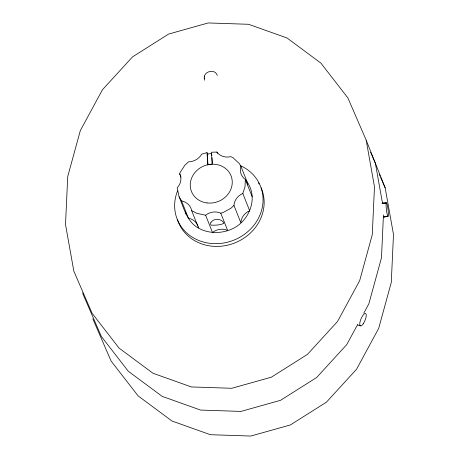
<?xml version="1.0" encoding="UTF-8"?>
<svg xmlns="http://www.w3.org/2000/svg" width="459" height="459" viewBox="0 0 459 459"><rect width="100%" height="100%" fill="white"/><g stroke="black" fill="none" stroke-linecap="round" stroke-linejoin="round"><path stroke-width="0.69" d="M207.026 152.64L207.801 164.632L212.213 164.093L211.45 152.233L216.883 152.067A13.764 12.382 -21.7 0 0 230.848 156.645L233.183 157.85L239.254 163.513L240.946 166.376A14.04 12.628 -21.7 0 0 245.335 179.486L245.02 186.756L242.805 193.486A14.131 12.714 -21.7 0 0 233.975 205.454L231.009 208.179L223.091 212.551L220.779 213.188A13.718 12.341 -21.7 0 0 205.626 215.225L196.882 213.349L191.655 210.647A14.315 12.875 -21.7 0 0 181.563 200.916L179.096 196.745L177.168 187.806A13.781 12.399 -21.7 0 0 179.698 173.806L180.14 172.469L184.92 165.16L188.529 161.843A14.281 12.846 -21.7 0 0 201.725 154.104L207.026 152.64L207.818 154.637M383.454 214.887L381.475 257.797L368.881 303.738L363.78 313.158M204.731 80.199C201.358 72.155 214.657 67.439 217.319 75.488M204.318 78.288L204.347 77.915M204.439 76.699L204.467 76.366M357.659 324.467L346.774 344.571L316.653 377.505L280.569 400.305L240.986 411.413L200.6 410.071L162.165 396.369L128.296 371.251L101.301 336.413L83.027 294.242L82.781 292.853M383.684 216.981L387.878 216.183A6.719 0.826 83 0 0 387.706 207.221A6.719 0.826 83 0 0 386.065 205.385A6.719 0.826 83 0 0 387.878 216.183L383.741 216.958M383.913 216.998L388.102 216.235M207.801 164.632L207.984 165.091L207.267 154.04L211.685 153.501L211.817 155.572M382.043 203.234L386.335 202.958M382.381 203.262L386.558 203.01L382.272 203.245M357.641 324.943L360.298 325.85M246.127 180.789C259.656 197.41 248.933 222.925 229.965 229.827C218.96 234.09 206.12 233.344 196.194 226.717C186.274 219.706 183.6 207.29 179.096 196.745M366.167 140.115L347.893 97.945L320.898 63.112L287.03 37.988L248.594 24.293L208.208 22.95L168.625 34.058L132.542 56.853L102.42 89.792L80.314 130.62L67.72 176.56L65.511 224.485L73.824 271.12L92.098 313.29L119.093 348.123L152.962 373.247L191.397 386.943L231.784 388.285L271.367 377.178L307.45 354.382L337.572 321.443L359.678 280.615L372.272 234.675L374.481 186.75L366.167 140.115L385.176 187.88L393.489 234.515L391.28 282.44L378.686 328.38L356.58 369.208L326.458 402.147L290.375 424.942L250.792 436.05L210.406 434.707L171.97 421.012L138.102 395.887L111.107 361.055L92.833 318.885M370.591 152.21L375.37 163.243L382.571 203.612M379.272 174.259L380.115 176.204M380.677 177.501L385.176 187.88M240.946 166.376L247.82 183.652A14.04 12.628 -21.7 0 0 247.504 184.874M245.335 179.486L252.209 196.762M242.805 193.486L249.679 210.761A14.131 12.714 -21.7 0 0 240.849 222.724L233.975 205.454M216.883 152.067L217.411 153.398M207.267 154.04L207.795 155.36M220.779 213.188L227.653 230.464A13.718 12.341 -21.7 0 0 212.5 232.501L205.626 215.225M179.698 173.806L181.024 177.128M191.655 210.647L198.529 227.922A14.315 12.875 -21.7 0 0 198.248 226.74M181.563 200.916L188.437 218.191A14.315 12.875 -21.7 0 1 197.846 225.598M185.476 212.041L185.97 214.02M211.949 157.644L212.305 163.169M240.556 165.699A44.804 40.306 -21.7 0 1 258.388 218.364A44.804 40.306 -21.7 0 1 201.013 241.308A44.804 40.306 -21.7 0 1 177.57 190.887M261.108 187.806A44.804 40.306 -21.7 0 1 234.256 243.144A44.804 40.306 -21.7 0 1 177.518 219.861M258.451 182.82A44.804 40.306 -21.7 0 1 259.192 184.025M210.87 222.649L210.457 223.722L211.02 225.134C215.173 225.375 220.085 225.139 223.837 223.413L223.785 222.799C221.083 218.421 213.521 217.956 210.87 222.649M207.026 202.935A21.28 19.146 -21.7 0 0 231.181 176.181A21.28 19.146 -21.7 0 0 195.545 171.821A21.28 19.146 -21.7 0 0 207.026 202.935M363.241 323.796A6.719 2.163 -67.3 0 0 365.691 313.554A6.719 2.163 -67.3 0 0 360.045 321.753A6.719 2.163 -67.3 0 0 363.241 323.796"/></g></svg>
